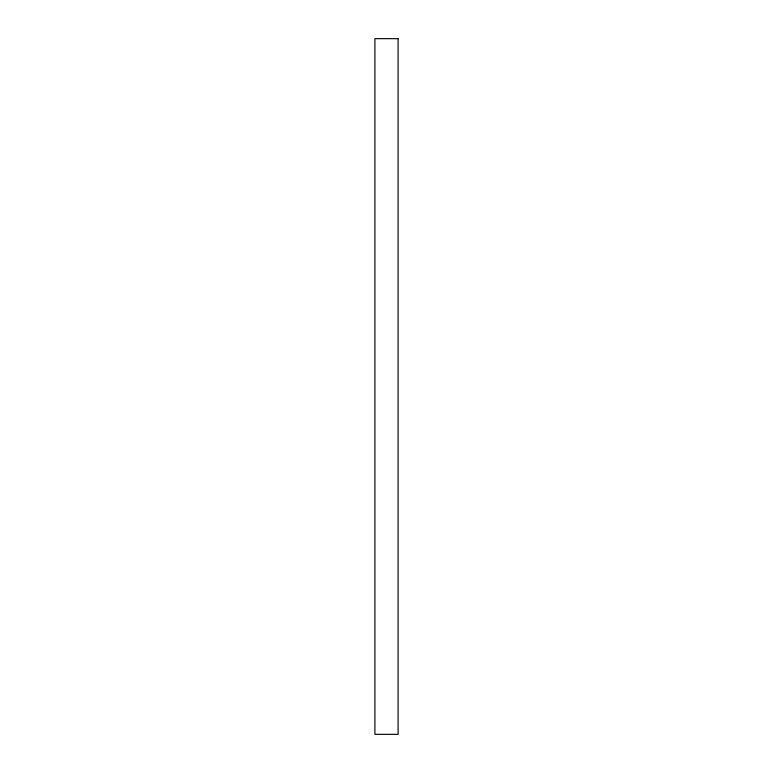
<?xml version="1.0" encoding="UTF-8"?>
<svg xmlns="http://www.w3.org/2000/svg" width="773" height="773" viewBox="0 0 773 773"><rect width="100%" height="100%" fill="white"/><g stroke="black" fill="none" stroke-linecap="round" stroke-linejoin="round"><path stroke-width="1.16" d="M398.095 38.65L374.905 38.65L374.905 734.35L398.095 734.35L398.095 38.65"/></g></svg>
